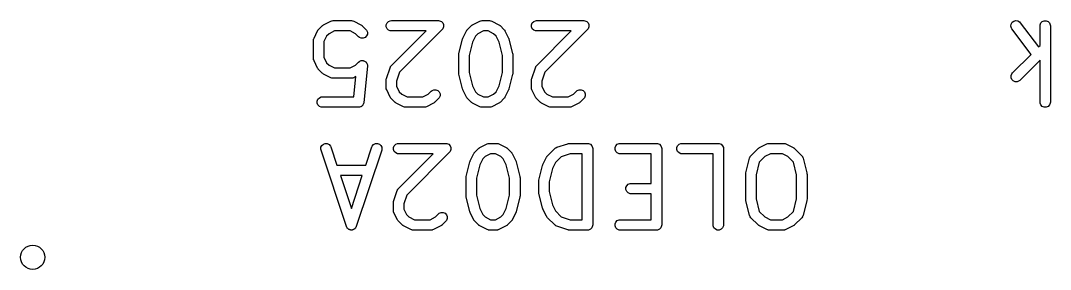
# Model space of a CAD drawing. Extents: x -0.68 to 0.66, y -0.56 to 0.94.
# Drawn here: x -0.609 to -0.024, y 0.795 to 0.936 of the extents above; entities that cross this region are included whole.
import ezdxf

# ---------------------------------------------------------------- set-up
doc = ezdxf.new("R2010")
doc.units = 0
doc.header["$MEASUREMENT"] = 0
doc.layers.add('BLACK', color=7, linetype='CONTINUOUS')

msp = doc.modelspace()

# ---------------------------------------------------------------- linework, layer by layer
at = {"layer": 'BLACK', "linetype": 'CONTINUOUS'}
for p, q in [((-0.43683, 0.93395), (-0.43271, 0.93601)), ((-0.43271, 0.93601), (-0.43217, 0.93622)), ((-0.43217, 0.93622), (-0.43206, 0.93622)), ((-0.43206, 0.93622), (-0.43196, 0.93627)), ((-0.43196, 0.93627), (-0.43139, 0.93632)), ((-0.43139, 0.93632), (-0.42108, 0.93632)), ((-0.42108, 0.93632), (-0.4205, 0.93627)), ((-0.4205, 0.93627), (-0.4204, 0.93622)), ((-0.4204, 0.93622), (-0.4203, 0.93622)), ((-0.4203, 0.93622), (-0.41976, 0.93601)), ((-0.41976, 0.93601), (-0.41563, 0.93395)), ((-0.40085, 0.93501), (-0.40003, 0.93582)), ((-0.40003, 0.93582), (-0.39897, 0.93627)), ((-0.39897, 0.93627), (-0.39839, 0.93632)), ((-0.39839, 0.93632), (-0.37158, 0.93632)), ((-0.37158, 0.93632), (-0.37101, 0.93627)), ((-0.37101, 0.93627), (-0.36994, 0.93582)), ((-0.36994, 0.93582), (-0.36913, 0.93501)), ((-0.35228, 0.93395), (-0.34816, 0.93601)), ((-0.34816, 0.93601), (-0.34762, 0.93622)), ((-0.34762, 0.93622), (-0.34751, 0.93622)), ((-0.34751, 0.93622), (-0.34741, 0.93627)), ((-0.34741, 0.93627), (-0.34684, 0.93632)), ((-0.34684, 0.93632), (-0.34271, 0.93632)), ((-0.34271, 0.93632), (-0.34214, 0.93627)), ((-0.34214, 0.93627), (-0.34204, 0.93622)), ((-0.34204, 0.93622), (-0.34193, 0.93622)), ((-0.34193, 0.93622), (-0.34139, 0.93601)), ((-0.34139, 0.93601), (-0.33727, 0.93395)), ((-0.31836, 0.93501), (-0.31754, 0.93582)), ((-0.31754, 0.93582), (-0.31648, 0.93627)), ((-0.31648, 0.93627), (-0.3159, 0.93632)), ((-0.3159, 0.93632), (-0.28909, 0.93632)), ((-0.28909, 0.93632), (-0.28852, 0.93627)), ((-0.28852, 0.93627), (-0.28745, 0.93582)), ((-0.28745, 0.93582), (-0.28664, 0.93501)), ((-0.04588, 0.93534), (-0.04496, 0.93603)), ((-0.04496, 0.93603), (-0.04385, 0.93632)), ((-0.04385, 0.93632), (-0.04271, 0.93615)), ((-0.04271, 0.93615), (-0.04172, 0.93557)), ((-0.04172, 0.93557), (-0.04132, 0.93514)), ((-0.02964, 0.93501), (-0.02883, 0.93582)), ((-0.02883, 0.93582), (-0.02776, 0.93627)), ((-0.02776, 0.93627), (-0.02661, 0.93627)), ((-0.02661, 0.93627), (-0.02555, 0.93582)), ((-0.02555, 0.93582), (-0.02473, 0.93501)), ((-0.44228, 0.92644), (-0.44022, 0.93057)), ((-0.44022, 0.93057), (-0.44006, 0.93081)), ((-0.44006, 0.93081), (-0.44003, 0.93089)), ((-0.44003, 0.93089), (-0.43996, 0.93097)), ((-0.43996, 0.93097), (-0.43991, 0.93106)), ((-0.43991, 0.93106), (-0.43985, 0.93111)), ((-0.43985, 0.93111), (-0.43966, 0.93133)), ((-0.43966, 0.93133), (-0.4376, 0.93339)), ((-0.4376, 0.93339), (-0.43737, 0.93358)), ((-0.43737, 0.93358), (-0.43732, 0.93364)), ((-0.43732, 0.93364), (-0.43723, 0.9337)), ((-0.43723, 0.9337), (-0.43715, 0.93376)), ((-0.43715, 0.93376), (-0.43708, 0.93379)), ((-0.43708, 0.93379), (-0.43683, 0.93395)), ((-0.43069, 0.93042), (-0.43376, 0.92888)), ((-0.42177, 0.93042), (-0.43069, 0.93042)), ((-0.4187, 0.92888), (-0.42177, 0.93042)), ((-0.41563, 0.93395), (-0.41538, 0.93379)), ((-0.41538, 0.93379), (-0.41531, 0.93376)), ((-0.41531, 0.93376), (-0.41523, 0.9337)), ((-0.41523, 0.9337), (-0.41514, 0.93364)), ((-0.41514, 0.93364), (-0.41509, 0.93358)), ((-0.41509, 0.93358), (-0.41486, 0.93339)), ((-0.41486, 0.93339), (-0.4128, 0.93133)), ((-0.4128, 0.93133), (-0.41243, 0.93089)), ((-0.41243, 0.93089), (-0.41199, 0.92982)), ((-0.41199, 0.92982), (-0.41199, 0.92867)), ((-0.40129, 0.93395), (-0.40085, 0.93501)), ((-0.40129, 0.93279), (-0.40129, 0.93395)), ((-0.40085, 0.93173), (-0.40129, 0.93279)), ((-0.40003, 0.93091), (-0.40085, 0.93173)), ((-0.39897, 0.93047), (-0.40003, 0.93091)), ((-0.39839, 0.93042), (-0.39897, 0.93047)), ((-0.39842, 0.91071), (-0.37871, 0.93042)), ((-0.37871, 0.93042), (-0.39839, 0.93042)), ((-0.3695, 0.93128), (-0.39375, 0.90703)), ((-0.36913, 0.93173), (-0.3695, 0.93128)), ((-0.36913, 0.93501), (-0.36877, 0.93415)), ((-0.36869, 0.93279), (-0.36913, 0.93173)), ((-0.36877, 0.93415), (-0.36869, 0.93395)), ((-0.36869, 0.93395), (-0.36869, 0.93279)), ((-0.35773, 0.92644), (-0.35566, 0.93057)), ((-0.35566, 0.93057), (-0.35551, 0.93081)), ((-0.35551, 0.93081), (-0.35548, 0.93089)), ((-0.35548, 0.93089), (-0.35541, 0.93097)), ((-0.35541, 0.93097), (-0.35536, 0.93106)), ((-0.35536, 0.93106), (-0.3553, 0.93111)), ((-0.3553, 0.93111), (-0.35511, 0.93133)), ((-0.35511, 0.93133), (-0.35305, 0.93339)), ((-0.35305, 0.93339), (-0.35282, 0.93358)), ((-0.35282, 0.93358), (-0.35277, 0.93364)), ((-0.35277, 0.93364), (-0.35268, 0.9337)), ((-0.35268, 0.9337), (-0.3526, 0.93376)), ((-0.3526, 0.93376), (-0.35253, 0.93379)), ((-0.35253, 0.93379), (-0.35228, 0.93395)), ((-0.34614, 0.93042), (-0.34921, 0.92888)), ((-0.34341, 0.93042), (-0.34614, 0.93042)), ((-0.34034, 0.92888), (-0.34341, 0.93042)), ((-0.33727, 0.93395), (-0.33702, 0.93379)), ((-0.33702, 0.93379), (-0.33695, 0.93376)), ((-0.33695, 0.93376), (-0.33687, 0.9337)), ((-0.33687, 0.9337), (-0.33678, 0.93364)), ((-0.33678, 0.93364), (-0.33673, 0.93358)), ((-0.33673, 0.93358), (-0.3365, 0.93339)), ((-0.3365, 0.93339), (-0.33444, 0.93133)), ((-0.33444, 0.93133), (-0.33425, 0.93111)), ((-0.33425, 0.93111), (-0.33419, 0.93106)), ((-0.33419, 0.93106), (-0.33414, 0.93097)), ((-0.33414, 0.93097), (-0.33407, 0.93089)), ((-0.33407, 0.93089), (-0.33404, 0.93081)), ((-0.33404, 0.93081), (-0.33388, 0.93057)), ((-0.33388, 0.93057), (-0.33182, 0.92644)), ((-0.3188, 0.93395), (-0.31836, 0.93501)), ((-0.3188, 0.93279), (-0.3188, 0.93395)), ((-0.31836, 0.93173), (-0.3188, 0.93279)), ((-0.31754, 0.93091), (-0.31836, 0.93173)), ((-0.31648, 0.93047), (-0.31754, 0.93091)), ((-0.3159, 0.93042), (-0.31648, 0.93047)), ((-0.31593, 0.91071), (-0.29622, 0.93042)), ((-0.29622, 0.93042), (-0.3159, 0.93042)), ((-0.28701, 0.93128), (-0.31126, 0.90703)), ((-0.28664, 0.93173), (-0.28701, 0.93128)), ((-0.28664, 0.93501), (-0.28628, 0.93415)), ((-0.2862, 0.93279), (-0.28664, 0.93173)), ((-0.28628, 0.93415), (-0.2862, 0.93395)), ((-0.2862, 0.93395), (-0.2862, 0.93279)), ((-0.04663, 0.93321), (-0.04647, 0.93435)), ((-0.04635, 0.93209), (-0.04663, 0.93321)), ((-0.04647, 0.93435), (-0.04588, 0.93534)), ((-0.04605, 0.9316), (-0.04635, 0.93209)), ((-0.03521, 0.91715), (-0.04605, 0.9316)), ((-0.04132, 0.93514), (-0.03099, 0.92137)), ((-0.03014, 0.93337), (-0.03008, 0.93395)), ((-0.03014, 0.92222), (-0.03014, 0.93337)), ((-0.03008, 0.93395), (-0.02964, 0.93501)), ((-0.02473, 0.93501), (-0.02429, 0.93395)), ((-0.02429, 0.93395), (-0.02424, 0.93337)), ((-0.02424, 0.93337), (-0.02424, 0.89006)), ((-0.44259, 0.92512), (-0.44253, 0.9257)), ((-0.44259, 0.91481), (-0.44259, 0.92512)), ((-0.44253, 0.9257), (-0.44249, 0.92579)), ((-0.44249, 0.92579), (-0.44248, 0.9259)), ((-0.44248, 0.9259), (-0.44228, 0.92644)), ((-0.43515, 0.9275), (-0.43668, 0.92442)), ((-0.43668, 0.92442), (-0.43668, 0.91551)), ((-0.43376, 0.92888), (-0.43515, 0.9275)), ((-0.41698, 0.92716), (-0.4187, 0.92888)), ((-0.41653, 0.92679), (-0.41698, 0.92716)), ((-0.41547, 0.92635), (-0.41653, 0.92679)), ((-0.41431, 0.92635), (-0.41547, 0.92635)), ((-0.41325, 0.92679), (-0.41431, 0.92635)), ((-0.41243, 0.9276), (-0.41325, 0.92679)), ((-0.41199, 0.92867), (-0.41243, 0.9276)), ((-0.36001, 0.91759), (-0.35795, 0.92584)), ((-0.35795, 0.92584), (-0.35793, 0.92588)), ((-0.35793, 0.9259), (-0.35784, 0.92614)), ((-0.35793, 0.92588), (-0.35793, 0.9259)), ((-0.35784, 0.92614), (-0.35775, 0.92638)), ((-0.35775, 0.92638), (-0.35774, 0.9264)), ((-0.35774, 0.9264), (-0.35773, 0.92644)), ((-0.3523, 0.92409), (-0.35419, 0.91651)), ((-0.3506, 0.9275), (-0.3523, 0.92409)), ((-0.34921, 0.92888), (-0.3506, 0.9275)), ((-0.33895, 0.9275), (-0.34034, 0.92888)), ((-0.33725, 0.92409), (-0.33895, 0.9275)), ((-0.33535, 0.91651), (-0.33725, 0.92409)), ((-0.33182, 0.92644), (-0.33181, 0.9264)), ((-0.33181, 0.9264), (-0.33179, 0.92638)), ((-0.33179, 0.92638), (-0.33171, 0.92614)), ((-0.33171, 0.92614), (-0.33161, 0.9259)), ((-0.33161, 0.9259), (-0.33161, 0.92588)), ((-0.33161, 0.92588), (-0.3316, 0.92584)), ((-0.3316, 0.92584), (-0.32954, 0.91759)), ((-0.03099, 0.92137), (-0.03014, 0.92222)), ((-0.44253, 0.91423), (-0.44259, 0.91481)), ((-0.44249, 0.91414), (-0.44253, 0.91423)), ((-0.44248, 0.91403), (-0.44249, 0.91414)), ((-0.44228, 0.91349), (-0.44248, 0.91403)), ((-0.44022, 0.90936), (-0.44228, 0.91349)), ((-0.43668, 0.91551), (-0.43515, 0.91243)), ((-0.43515, 0.91243), (-0.43376, 0.91105)), ((-0.4187, 0.91105), (-0.41698, 0.91277)), ((-0.41698, 0.91277), (-0.41653, 0.91314)), ((-0.41653, 0.91314), (-0.41639, 0.9132)), ((-0.41639, 0.9132), (-0.41628, 0.91329)), ((-0.41628, 0.91329), (-0.41586, 0.91342)), ((-0.41586, 0.91342), (-0.41547, 0.91358)), ((-0.41547, 0.91358), (-0.41532, 0.91358)), ((-0.41532, 0.91358), (-0.41518, 0.91362)), ((-0.41518, 0.91362), (-0.41475, 0.91358)), ((-0.41475, 0.91358), (-0.41431, 0.91358)), ((-0.41431, 0.91358), (-0.41418, 0.91352)), ((-0.41418, 0.91352), (-0.41403, 0.91351)), ((-0.41403, 0.91351), (-0.41365, 0.91331)), ((-0.41365, 0.91331), (-0.41325, 0.91314)), ((-0.41325, 0.91314), (-0.41314, 0.91303)), ((-0.41314, 0.91303), (-0.41301, 0.91296)), ((-0.41301, 0.91296), (-0.41274, 0.91263)), ((-0.41274, 0.91263), (-0.41243, 0.91233)), ((-0.41243, 0.91233), (-0.41238, 0.91219)), ((-0.41238, 0.91219), (-0.41228, 0.91207)), ((-0.41228, 0.91207), (-0.41216, 0.91166)), ((-0.3601, 0.91701), (-0.36006, 0.91723)), ((-0.36009, 0.91697), (-0.3601, 0.91701)), ((-0.3601, 0.91687), (-0.36009, 0.91697)), ((-0.3601, 0.90656), (-0.3601, 0.91687)), ((-0.36006, 0.91723), (-0.36004, 0.91745)), ((-0.36004, 0.91745), (-0.36003, 0.91749)), ((-0.36003, 0.91749), (-0.36001, 0.91759)), ((-0.35419, 0.91651), (-0.35419, 0.90692)), ((-0.33535, 0.90692), (-0.33535, 0.91651)), ((-0.32954, 0.91759), (-0.32952, 0.91749)), ((-0.32952, 0.91749), (-0.3295, 0.91745)), ((-0.3295, 0.91745), (-0.32948, 0.91723)), ((-0.32948, 0.91723), (-0.32945, 0.91701)), ((-0.32945, 0.91701), (-0.32946, 0.91697)), ((-0.32946, 0.91697), (-0.32945, 0.91687)), ((-0.32945, 0.91687), (-0.32945, 0.90656)), ((-0.04577, 0.90659), (-0.03521, 0.91715)), ((-0.03014, 0.91387), (-0.0416, 0.90241)), ((-0.03014, 0.89006), (-0.03014, 0.91387)), ((-0.44006, 0.90912), (-0.44022, 0.90936)), ((-0.44003, 0.90904), (-0.44006, 0.90912)), ((-0.43996, 0.90896), (-0.44003, 0.90904)), ((-0.43991, 0.90887), (-0.43996, 0.90896)), ((-0.43985, 0.90882), (-0.43991, 0.90887)), ((-0.43966, 0.9086), (-0.43985, 0.90882)), ((-0.4376, 0.90653), (-0.43966, 0.9086)), ((-0.43737, 0.90635), (-0.4376, 0.90653)), ((-0.43732, 0.90629), (-0.43737, 0.90635)), ((-0.43723, 0.90623), (-0.43732, 0.90629)), ((-0.43715, 0.90617), (-0.43723, 0.90623)), ((-0.43708, 0.90614), (-0.43715, 0.90617)), ((-0.43376, 0.91105), (-0.43069, 0.90951)), ((-0.43069, 0.90951), (-0.42177, 0.90951)), ((-0.42177, 0.90951), (-0.4187, 0.91105)), ((-0.41195, 0.91039), (-0.41401, 0.88977)), ((-0.41216, 0.91166), (-0.41199, 0.91126)), ((-0.41199, 0.91126), (-0.41199, 0.91111)), ((-0.41199, 0.91111), (-0.41195, 0.91097)), ((-0.41195, 0.91097), (-0.41195, 0.91039)), ((-0.40119, 0.90337), (-0.39913, 0.90956)), ((-0.39913, 0.90956), (-0.3989, 0.91008)), ((-0.3989, 0.91008), (-0.39883, 0.91016)), ((-0.39883, 0.91016), (-0.39878, 0.91026)), ((-0.39878, 0.91026), (-0.39842, 0.91071)), ((-0.39375, 0.90703), (-0.39544, 0.90196)), ((-0.36009, 0.90646), (-0.3601, 0.90656)), ((-0.3601, 0.90642), (-0.36009, 0.90646)), ((-0.36006, 0.9062), (-0.3601, 0.90642)), ((-0.36004, 0.90598), (-0.36006, 0.9062)), ((-0.35419, 0.90692), (-0.3523, 0.89934)), ((-0.33725, 0.89934), (-0.33535, 0.90692)), ((-0.32948, 0.9062), (-0.3295, 0.90598)), ((-0.32945, 0.90642), (-0.32948, 0.9062)), ((-0.32945, 0.90656), (-0.32946, 0.90646)), ((-0.32946, 0.90646), (-0.32945, 0.90642)), ((-0.3187, 0.90337), (-0.31664, 0.90956)), ((-0.31664, 0.90956), (-0.31641, 0.91008)), ((-0.31641, 0.91008), (-0.31634, 0.91016)), ((-0.31634, 0.91016), (-0.3163, 0.91026)), ((-0.3163, 0.91026), (-0.31593, 0.91071)), ((-0.31126, 0.90703), (-0.31295, 0.90196)), ((-0.04614, 0.90614), (-0.04577, 0.90659)), ((-0.43683, 0.90598), (-0.43708, 0.90614)), ((-0.43271, 0.90392), (-0.43683, 0.90598)), ((-0.43217, 0.90371), (-0.43271, 0.90392)), ((-0.43206, 0.9037), (-0.43217, 0.90371)), ((-0.43196, 0.90366), (-0.43206, 0.9037)), ((-0.43139, 0.90361), (-0.43196, 0.90366)), ((-0.42108, 0.90361), (-0.43139, 0.90361)), ((-0.4205, 0.90366), (-0.42108, 0.90361)), ((-0.4204, 0.9037), (-0.4205, 0.90366)), ((-0.4203, 0.90371), (-0.4204, 0.9037)), ((-0.41976, 0.90392), (-0.4203, 0.90371)), ((-0.41847, 0.90456), (-0.41976, 0.90392)), ((-0.41962, 0.89302), (-0.41847, 0.90456)), ((-0.40134, 0.90244), (-0.40132, 0.90273)), ((-0.40134, 0.89831), (-0.40134, 0.90244)), ((-0.40132, 0.9028), (-0.4013, 0.90291)), ((-0.40132, 0.90273), (-0.40132, 0.9028)), ((-0.4013, 0.90291), (-0.40129, 0.90301)), ((-0.40129, 0.90301), (-0.40126, 0.90308)), ((-0.40126, 0.90308), (-0.40119, 0.90337)), ((-0.39544, 0.90196), (-0.39544, 0.89901)), ((-0.36003, 0.90594), (-0.36004, 0.90598)), ((-0.36001, 0.90584), (-0.36003, 0.90594)), ((-0.35795, 0.8976), (-0.36001, 0.90584)), ((-0.32954, 0.90584), (-0.3316, 0.8976)), ((-0.32952, 0.90594), (-0.32954, 0.90584)), ((-0.3295, 0.90598), (-0.32952, 0.90594)), ((-0.31886, 0.90244), (-0.31883, 0.90273)), ((-0.31886, 0.89831), (-0.31886, 0.90244)), ((-0.31883, 0.9028), (-0.31881, 0.90291)), ((-0.31883, 0.90273), (-0.31883, 0.9028)), ((-0.31881, 0.90291), (-0.3188, 0.90301)), ((-0.3188, 0.90301), (-0.31877, 0.90308)), ((-0.31877, 0.90308), (-0.3187, 0.90337)), ((-0.31295, 0.90196), (-0.31295, 0.89901)), ((-0.04658, 0.90507), (-0.04614, 0.90614)), ((-0.04658, 0.90392), (-0.04658, 0.90507)), ((-0.04614, 0.90286), (-0.04658, 0.90392)), ((-0.04533, 0.90204), (-0.04614, 0.90286)), ((-0.04426, 0.9016), (-0.04533, 0.90204)), ((-0.04311, 0.9016), (-0.04426, 0.9016)), ((-0.04205, 0.90204), (-0.04311, 0.9016)), ((-0.0416, 0.90241), (-0.04205, 0.90204)), ((-0.40129, 0.89774), (-0.40134, 0.89831)), ((-0.40125, 0.89764), (-0.40129, 0.89774)), ((-0.40124, 0.89753), (-0.40125, 0.89764)), ((-0.40103, 0.89699), (-0.40124, 0.89753)), ((-0.39897, 0.89287), (-0.40103, 0.89699)), ((-0.39544, 0.89901), (-0.3939, 0.89594)), ((-0.3939, 0.89594), (-0.39252, 0.89455)), ((-0.39252, 0.89455), (-0.38945, 0.89302)), ((-0.38053, 0.89302), (-0.37746, 0.89455)), ((-0.37746, 0.89455), (-0.37573, 0.89627)), ((-0.37573, 0.89627), (-0.37529, 0.89664)), ((-0.37529, 0.89664), (-0.37422, 0.89708)), ((-0.37422, 0.89708), (-0.37307, 0.89708)), ((-0.37307, 0.89708), (-0.372, 0.89664)), ((-0.372, 0.89664), (-0.37119, 0.89583)), ((-0.37119, 0.89583), (-0.37075, 0.89476)), ((-0.37075, 0.89476), (-0.37075, 0.89361)), ((-0.35793, 0.89755), (-0.35795, 0.8976)), ((-0.35793, 0.89753), (-0.35793, 0.89755)), ((-0.35784, 0.89729), (-0.35793, 0.89753)), ((-0.35775, 0.89705), (-0.35784, 0.89729)), ((-0.35774, 0.89703), (-0.35775, 0.89705)), ((-0.35773, 0.89699), (-0.35774, 0.89703)), ((-0.35566, 0.89287), (-0.35773, 0.89699)), ((-0.3523, 0.89934), (-0.3506, 0.89594)), ((-0.3506, 0.89594), (-0.34921, 0.89455)), ((-0.34921, 0.89455), (-0.34614, 0.89302)), ((-0.34341, 0.89302), (-0.34034, 0.89455)), ((-0.34034, 0.89455), (-0.33895, 0.89594)), ((-0.33895, 0.89594), (-0.33725, 0.89934)), ((-0.33182, 0.89699), (-0.33388, 0.89287)), ((-0.33181, 0.89703), (-0.33182, 0.89699)), ((-0.33179, 0.89705), (-0.33181, 0.89703)), ((-0.33171, 0.89729), (-0.33179, 0.89705)), ((-0.33161, 0.89753), (-0.33171, 0.89729)), ((-0.3316, 0.8976), (-0.33161, 0.89755)), ((-0.33161, 0.89755), (-0.33161, 0.89753)), ((-0.3188, 0.89774), (-0.31886, 0.89831)), ((-0.31876, 0.89764), (-0.3188, 0.89774)), ((-0.31875, 0.89753), (-0.31876, 0.89764)), ((-0.31854, 0.89699), (-0.31875, 0.89753)), ((-0.31648, 0.89287), (-0.31854, 0.89699)), ((-0.31295, 0.89901), (-0.31141, 0.89594)), ((-0.31141, 0.89594), (-0.31003, 0.89455)), ((-0.31003, 0.89455), (-0.30696, 0.89302)), ((-0.29804, 0.89302), (-0.29497, 0.89455)), ((-0.29497, 0.89455), (-0.29324, 0.89627)), ((-0.29324, 0.89627), (-0.2928, 0.89664)), ((-0.2928, 0.89664), (-0.29173, 0.89708)), ((-0.29173, 0.89708), (-0.29058, 0.89708)), ((-0.29058, 0.89708), (-0.28951, 0.89664)), ((-0.28951, 0.89664), (-0.2887, 0.89583)), ((-0.2887, 0.89583), (-0.28826, 0.89476)), ((-0.28826, 0.89476), (-0.28826, 0.89361)), ((-0.44047, 0.89064), (-0.44003, 0.8917)), ((-0.44047, 0.88949), (-0.44047, 0.89064)), ((-0.44003, 0.88842), (-0.44047, 0.88949)), ((-0.44003, 0.8917), (-0.43922, 0.89252)), ((-0.43922, 0.89252), (-0.43815, 0.89296)), ((-0.43815, 0.89296), (-0.43757, 0.89302)), ((-0.43757, 0.89302), (-0.41962, 0.89302)), ((-0.41433, 0.88882), (-0.4145, 0.88842)), ((-0.41413, 0.8892), (-0.41433, 0.88882)), ((-0.41408, 0.88942), (-0.41413, 0.8892)), ((-0.41406, 0.88949), (-0.41408, 0.88942)), ((-0.41401, 0.88977), (-0.41406, 0.88956)), ((-0.41406, 0.88956), (-0.41406, 0.88949)), ((-0.39881, 0.89262), (-0.39897, 0.89287)), ((-0.39878, 0.89255), (-0.39881, 0.89262)), ((-0.39872, 0.89247), (-0.39878, 0.89255)), ((-0.39866, 0.89238), (-0.39872, 0.89247)), ((-0.3986, 0.89233), (-0.39866, 0.89238)), ((-0.39842, 0.8921), (-0.3986, 0.89233)), ((-0.39636, 0.89004), (-0.39842, 0.8921)), ((-0.39613, 0.88985), (-0.39636, 0.89004)), ((-0.39608, 0.88979), (-0.39613, 0.88985)), ((-0.39599, 0.88974), (-0.39608, 0.88979)), ((-0.39591, 0.88967), (-0.39599, 0.88974)), ((-0.39584, 0.88964), (-0.39591, 0.88967)), ((-0.39559, 0.88948), (-0.39584, 0.88964)), ((-0.39146, 0.88742), (-0.39559, 0.88948)), ((-0.38945, 0.89302), (-0.38053, 0.89302)), ((-0.37439, 0.88948), (-0.37851, 0.88742)), ((-0.37414, 0.88964), (-0.37439, 0.88948)), ((-0.37407, 0.88967), (-0.37414, 0.88964)), ((-0.37399, 0.88974), (-0.37407, 0.88967)), ((-0.3739, 0.88979), (-0.37399, 0.88974)), ((-0.37385, 0.88985), (-0.3739, 0.88979)), ((-0.37362, 0.89004), (-0.37385, 0.88985)), ((-0.37156, 0.8921), (-0.37362, 0.89004)), ((-0.37119, 0.89255), (-0.37156, 0.8921)), ((-0.37075, 0.89361), (-0.37119, 0.89255)), ((-0.35551, 0.89262), (-0.35566, 0.89287)), ((-0.35548, 0.89255), (-0.35551, 0.89262)), ((-0.35541, 0.89247), (-0.35548, 0.89255)), ((-0.35536, 0.89238), (-0.35541, 0.89247)), ((-0.3553, 0.89233), (-0.35536, 0.89238)), ((-0.35511, 0.8921), (-0.3553, 0.89233)), ((-0.35305, 0.89004), (-0.35511, 0.8921)), ((-0.35282, 0.88985), (-0.35305, 0.89004)), ((-0.35277, 0.88979), (-0.35282, 0.88985)), ((-0.35268, 0.88974), (-0.35277, 0.88979)), ((-0.3526, 0.88967), (-0.35268, 0.88974)), ((-0.35253, 0.88964), (-0.3526, 0.88967)), ((-0.35228, 0.88948), (-0.35253, 0.88964)), ((-0.34816, 0.88742), (-0.35228, 0.88948)), ((-0.34614, 0.89302), (-0.34341, 0.89302)), ((-0.33727, 0.88948), (-0.34139, 0.88742)), ((-0.33702, 0.88964), (-0.33727, 0.88948)), ((-0.33695, 0.88967), (-0.33702, 0.88964)), ((-0.33687, 0.88974), (-0.33695, 0.88967)), ((-0.33678, 0.88979), (-0.33687, 0.88974)), ((-0.33673, 0.88985), (-0.33678, 0.88979)), ((-0.3365, 0.89004), (-0.33673, 0.88985)), ((-0.33444, 0.8921), (-0.3365, 0.89004)), ((-0.33425, 0.89233), (-0.33444, 0.8921)), ((-0.33419, 0.89238), (-0.33425, 0.89233)), ((-0.33414, 0.89247), (-0.33419, 0.89238)), ((-0.33407, 0.89255), (-0.33414, 0.89247)), ((-0.33404, 0.89262), (-0.33407, 0.89255)), ((-0.33388, 0.89287), (-0.33404, 0.89262)), ((-0.31633, 0.89262), (-0.31648, 0.89287)), ((-0.3163, 0.89255), (-0.31633, 0.89262)), ((-0.31623, 0.89247), (-0.3163, 0.89255)), ((-0.31617, 0.89238), (-0.31623, 0.89247)), ((-0.31611, 0.89233), (-0.31617, 0.89238)), ((-0.31593, 0.8921), (-0.31611, 0.89233)), ((-0.31387, 0.89004), (-0.31593, 0.8921)), ((-0.31364, 0.88985), (-0.31387, 0.89004)), ((-0.31359, 0.88979), (-0.31364, 0.88985)), ((-0.3135, 0.88974), (-0.31359, 0.88979)), ((-0.31342, 0.88967), (-0.3135, 0.88974)), ((-0.31335, 0.88964), (-0.31342, 0.88967)), ((-0.3131, 0.88948), (-0.31335, 0.88964)), ((-0.30897, 0.88742), (-0.3131, 0.88948)), ((-0.30696, 0.89302), (-0.29804, 0.89302)), ((-0.2919, 0.88948), (-0.29602, 0.88742)), ((-0.29165, 0.88964), (-0.2919, 0.88948)), ((-0.29158, 0.88967), (-0.29165, 0.88964)), ((-0.2915, 0.88974), (-0.29158, 0.88967)), ((-0.29141, 0.88979), (-0.2915, 0.88974)), ((-0.29136, 0.88985), (-0.29141, 0.88979)), ((-0.29113, 0.89004), (-0.29136, 0.88985)), ((-0.28907, 0.8921), (-0.29113, 0.89004)), ((-0.2887, 0.89255), (-0.28907, 0.8921)), ((-0.28826, 0.89361), (-0.2887, 0.89255)), ((-0.03008, 0.88949), (-0.03014, 0.89006)), ((-0.02964, 0.88842), (-0.03008, 0.88949)), ((-0.02429, 0.88949), (-0.02473, 0.88842)), ((-0.02424, 0.89006), (-0.02429, 0.88949)), ((-0.43922, 0.88761), (-0.44003, 0.88842)), ((-0.43815, 0.88717), (-0.43922, 0.88761)), ((-0.43757, 0.88711), (-0.43815, 0.88717)), ((-0.41695, 0.88711), (-0.43757, 0.88711)), ((-0.41674, 0.88713), (-0.41695, 0.88711)), ((-0.41667, 0.88712), (-0.41674, 0.88713)), ((-0.4166, 0.88714), (-0.41667, 0.88712)), ((-0.41638, 0.88717), (-0.4166, 0.88714)), ((-0.41598, 0.88733), (-0.41638, 0.88717)), ((-0.41556, 0.88746), (-0.41598, 0.88733)), ((-0.41545, 0.88755), (-0.41556, 0.88746)), ((-0.41531, 0.88761), (-0.41545, 0.88755)), ((-0.41501, 0.88791), (-0.41531, 0.88761)), ((-0.41467, 0.88819), (-0.41501, 0.88791)), ((-0.4146, 0.88832), (-0.41467, 0.88819)), ((-0.4145, 0.88842), (-0.4146, 0.88832)), ((-0.39092, 0.88721), (-0.39146, 0.88742)), ((-0.39082, 0.88721), (-0.39092, 0.88721)), ((-0.39072, 0.88717), (-0.39082, 0.88721)), ((-0.39014, 0.88711), (-0.39072, 0.88717)), ((-0.37983, 0.88711), (-0.39014, 0.88711)), ((-0.37926, 0.88717), (-0.37983, 0.88711)), ((-0.37916, 0.88721), (-0.37926, 0.88717)), ((-0.37905, 0.88721), (-0.37916, 0.88721)), ((-0.37851, 0.88742), (-0.37905, 0.88721)), ((-0.34762, 0.88721), (-0.34816, 0.88742)), ((-0.34751, 0.88721), (-0.34762, 0.88721)), ((-0.34741, 0.88717), (-0.34751, 0.88721)), ((-0.34684, 0.88711), (-0.34741, 0.88717)), ((-0.34271, 0.88711), (-0.34684, 0.88711)), ((-0.34214, 0.88717), (-0.34271, 0.88711)), ((-0.34204, 0.88721), (-0.34214, 0.88717)), ((-0.34193, 0.88721), (-0.34204, 0.88721)), ((-0.34139, 0.88742), (-0.34193, 0.88721)), ((-0.30843, 0.88721), (-0.30897, 0.88742)), ((-0.30833, 0.88721), (-0.30843, 0.88721)), ((-0.30823, 0.88717), (-0.30833, 0.88721)), ((-0.30765, 0.88711), (-0.30823, 0.88717)), ((-0.29734, 0.88711), (-0.30765, 0.88711)), ((-0.29677, 0.88717), (-0.29734, 0.88711)), ((-0.29667, 0.88721), (-0.29677, 0.88717)), ((-0.29656, 0.88721), (-0.29667, 0.88721)), ((-0.29602, 0.88742), (-0.29656, 0.88721)), ((-0.02883, 0.88761), (-0.02964, 0.88842)), ((-0.02776, 0.88717), (-0.02883, 0.88761)), ((-0.02661, 0.88717), (-0.02776, 0.88717)), ((-0.02555, 0.88761), (-0.02661, 0.88717)), ((-0.02473, 0.88842), (-0.02555, 0.88761)), ((-0.43836, 0.86443), (-0.43785, 0.86546)), ((-0.43785, 0.86546), (-0.43697, 0.86621)), ((-0.43697, 0.86621), (-0.43588, 0.86658)), ((-0.43588, 0.86658), (-0.43473, 0.8665)), ((-0.43473, 0.8665), (-0.4337, 0.86598)), ((-0.4337, 0.86598), (-0.43295, 0.86511)), ((-0.40921, 0.86511), (-0.40845, 0.86598)), ((-0.40845, 0.86598), (-0.40742, 0.8665)), ((-0.40742, 0.8665), (-0.40627, 0.86658)), ((-0.40627, 0.86658), (-0.40518, 0.86621)), ((-0.40518, 0.86621), (-0.40431, 0.86546)), ((-0.40431, 0.86546), (-0.40379, 0.86443)), ((-0.39716, 0.86422), (-0.39672, 0.86529)), ((-0.39672, 0.86529), (-0.39591, 0.8661)), ((-0.39591, 0.8661), (-0.39484, 0.86654)), ((-0.39484, 0.86654), (-0.39427, 0.8666)), ((-0.39427, 0.8666), (-0.36746, 0.8666)), ((-0.36746, 0.8666), (-0.36688, 0.86654)), ((-0.36688, 0.86654), (-0.36582, 0.8661)), ((-0.36582, 0.8661), (-0.365, 0.86529)), ((-0.365, 0.86529), (-0.36458, 0.86426)), ((-0.34816, 0.86423), (-0.34403, 0.86629)), ((-0.34403, 0.86629), (-0.34349, 0.8665)), ((-0.34349, 0.8665), (-0.34339, 0.8665)), ((-0.34339, 0.8665), (-0.34329, 0.86654)), ((-0.34329, 0.86654), (-0.34271, 0.8666)), ((-0.34271, 0.8666), (-0.33859, 0.8666)), ((-0.33859, 0.8666), (-0.33801, 0.86654)), ((-0.33801, 0.86654), (-0.33791, 0.8665)), ((-0.33791, 0.8665), (-0.33781, 0.8665)), ((-0.33781, 0.8665), (-0.33727, 0.86629)), ((-0.33727, 0.86629), (-0.33314, 0.86423)), ((-0.30446, 0.86439), (-0.29828, 0.86645)), ((-0.29828, 0.86645), (-0.29799, 0.86651)), ((-0.29799, 0.86651), (-0.29792, 0.86654)), ((-0.29792, 0.86654), (-0.29781, 0.86655)), ((-0.29781, 0.86655), (-0.29771, 0.86658)), ((-0.29771, 0.86658), (-0.29763, 0.86657)), ((-0.29763, 0.86657), (-0.29734, 0.8666)), ((-0.29734, 0.8666), (-0.28703, 0.8666)), ((-0.28703, 0.8666), (-0.28645, 0.86654)), ((-0.28645, 0.86654), (-0.28539, 0.8661)), ((-0.28539, 0.8661), (-0.28458, 0.86529)), ((-0.28458, 0.86529), (-0.28414, 0.86422)), ((-0.27137, 0.86422), (-0.27093, 0.86529)), ((-0.27093, 0.86529), (-0.27011, 0.8661)), ((-0.27011, 0.8661), (-0.26905, 0.86654)), ((-0.26905, 0.86654), (-0.26847, 0.8666)), ((-0.26847, 0.8666), (-0.24785, 0.8666)), ((-0.24785, 0.8666), (-0.24727, 0.86654)), ((-0.24727, 0.86654), (-0.24621, 0.8661)), ((-0.24621, 0.8661), (-0.24539, 0.86529)), ((-0.24539, 0.86529), (-0.24495, 0.86422)), ((-0.23631, 0.86422), (-0.23587, 0.86529)), ((-0.23587, 0.86529), (-0.23505, 0.8661)), ((-0.23505, 0.8661), (-0.23399, 0.86654)), ((-0.23399, 0.86654), (-0.23341, 0.8666)), ((-0.23341, 0.8666), (-0.21279, 0.8666)), ((-0.21279, 0.8666), (-0.21221, 0.86654)), ((-0.21221, 0.86654), (-0.21115, 0.8661)), ((-0.21115, 0.8661), (-0.21034, 0.86529)), ((-0.21034, 0.86529), (-0.20989, 0.86422)), ((-0.18936, 0.86423), (-0.18524, 0.86629)), ((-0.18524, 0.86629), (-0.1847, 0.8665)), ((-0.1847, 0.8665), (-0.18459, 0.8665)), ((-0.18459, 0.8665), (-0.18449, 0.86654)), ((-0.18449, 0.86654), (-0.18392, 0.8666)), ((-0.18392, 0.8666), (-0.17567, 0.8666)), ((-0.17567, 0.8666), (-0.17509, 0.86654)), ((-0.17509, 0.86654), (-0.175, 0.8665)), ((-0.175, 0.8665), (-0.17489, 0.8665)), ((-0.17489, 0.8665), (-0.17435, 0.86629)), ((-0.17435, 0.86629), (-0.17022, 0.86423)), ((-0.43844, 0.86328), (-0.43836, 0.86443)), ((-0.43831, 0.86271), (-0.43844, 0.86328)), ((-0.42388, 0.81941), (-0.43831, 0.86271)), ((-0.43295, 0.86511), (-0.43271, 0.86458)), ((-0.43271, 0.86458), (-0.42926, 0.85423)), ((-0.40384, 0.86271), (-0.41828, 0.81941)), ((-0.41289, 0.85423), (-0.40944, 0.86458)), ((-0.40944, 0.86458), (-0.40921, 0.86511)), ((-0.40371, 0.86328), (-0.40384, 0.86271)), ((-0.40379, 0.86443), (-0.40371, 0.86328)), ((-0.39716, 0.86307), (-0.39716, 0.86422)), ((-0.39672, 0.86201), (-0.39716, 0.86307)), ((-0.39591, 0.86119), (-0.39672, 0.86201)), ((-0.39484, 0.86075), (-0.39591, 0.86119)), ((-0.39427, 0.86069), (-0.39484, 0.86075)), ((-0.39429, 0.84099), (-0.37459, 0.86069)), ((-0.37459, 0.86069), (-0.39427, 0.86069)), ((-0.36537, 0.86156), (-0.38962, 0.83731)), ((-0.365, 0.86201), (-0.36537, 0.86156)), ((-0.36456, 0.86307), (-0.365, 0.86201)), ((-0.36458, 0.86426), (-0.36456, 0.86422)), ((-0.36456, 0.86422), (-0.36456, 0.86307)), ((-0.3536, 0.85672), (-0.35154, 0.86084)), ((-0.35154, 0.86084), (-0.35138, 0.86109)), ((-0.35138, 0.86109), (-0.35135, 0.86116)), ((-0.35135, 0.86116), (-0.35129, 0.86124)), ((-0.35129, 0.86124), (-0.35123, 0.86133)), ((-0.35123, 0.86133), (-0.35117, 0.86138)), ((-0.35117, 0.86138), (-0.35099, 0.86161)), ((-0.35099, 0.86161), (-0.34892, 0.86367)), ((-0.34892, 0.86367), (-0.3487, 0.86386)), ((-0.3487, 0.86386), (-0.34865, 0.86392)), ((-0.34865, 0.86392), (-0.34856, 0.86397)), ((-0.34856, 0.86397), (-0.34848, 0.86404)), ((-0.34848, 0.86404), (-0.3484, 0.86407)), ((-0.3484, 0.86407), (-0.34816, 0.86423)), ((-0.34201, 0.86069), (-0.34509, 0.85916)), ((-0.33928, 0.86069), (-0.34201, 0.86069)), ((-0.33621, 0.85916), (-0.33928, 0.86069)), ((-0.33314, 0.86423), (-0.33289, 0.86407)), ((-0.33289, 0.86407), (-0.33282, 0.86404)), ((-0.33282, 0.86404), (-0.33274, 0.86397)), ((-0.33274, 0.86397), (-0.33265, 0.86392)), ((-0.33265, 0.86392), (-0.3326, 0.86386)), ((-0.3326, 0.86386), (-0.33237, 0.86367)), ((-0.33237, 0.86367), (-0.33031, 0.86161)), ((-0.33031, 0.86161), (-0.33013, 0.86138)), ((-0.33013, 0.86138), (-0.33007, 0.86133)), ((-0.33007, 0.86133), (-0.33001, 0.86124)), ((-0.33001, 0.86124), (-0.32995, 0.86116)), ((-0.32995, 0.86116), (-0.32992, 0.86109)), ((-0.32992, 0.86109), (-0.32976, 0.86084)), ((-0.32976, 0.86084), (-0.3277, 0.85672)), ((-0.30993, 0.85932), (-0.30974, 0.85955)), ((-0.30974, 0.85955), (-0.30562, 0.86367)), ((-0.30562, 0.86367), (-0.30517, 0.86404)), ((-0.30517, 0.86404), (-0.30507, 0.86408)), ((-0.30507, 0.86408), (-0.30499, 0.86415)), ((-0.30499, 0.86415), (-0.30446, 0.86439)), ((-0.29686, 0.86069), (-0.30193, 0.859)), ((-0.28998, 0.86069), (-0.29686, 0.86069)), ((-0.28998, 0.82329), (-0.28998, 0.86069)), ((-0.28414, 0.86422), (-0.28408, 0.86365)), ((-0.28408, 0.86365), (-0.28408, 0.82034)), ((-0.27137, 0.86307), (-0.27137, 0.86422)), ((-0.27093, 0.86201), (-0.27137, 0.86307)), ((-0.27011, 0.86119), (-0.27093, 0.86201)), ((-0.26905, 0.86075), (-0.27011, 0.86119)), ((-0.26847, 0.86069), (-0.26905, 0.86075)), ((-0.2508, 0.86069), (-0.26847, 0.86069)), ((-0.2508, 0.84392), (-0.2508, 0.86069)), ((-0.24495, 0.86422), (-0.2449, 0.86365)), ((-0.2449, 0.86365), (-0.2449, 0.82034)), ((-0.23631, 0.86307), (-0.23631, 0.86422)), ((-0.23587, 0.86201), (-0.23631, 0.86307)), ((-0.23505, 0.86119), (-0.23587, 0.86201)), ((-0.23399, 0.86075), (-0.23505, 0.86119)), ((-0.23341, 0.86069), (-0.23399, 0.86075)), ((-0.21574, 0.86069), (-0.23341, 0.86069)), ((-0.21574, 0.82034), (-0.21574, 0.86069)), ((-0.20989, 0.86422), (-0.20984, 0.86365)), ((-0.20984, 0.86365), (-0.20984, 0.82034)), ((-0.19462, 0.8591), (-0.19426, 0.85955)), ((-0.19426, 0.85955), (-0.19013, 0.86367)), ((-0.19013, 0.86367), (-0.1899, 0.86386)), ((-0.1899, 0.86386), (-0.18985, 0.86392)), ((-0.18985, 0.86392), (-0.18976, 0.86397)), ((-0.18976, 0.86397), (-0.18968, 0.86404)), ((-0.18968, 0.86404), (-0.18961, 0.86407)), ((-0.18961, 0.86407), (-0.18936, 0.86423)), ((-0.18322, 0.86069), (-0.18629, 0.85916)), ((-0.17637, 0.86069), (-0.18322, 0.86069)), ((-0.17329, 0.85916), (-0.17637, 0.86069)), ((-0.17022, 0.86423), (-0.16998, 0.86407)), ((-0.16998, 0.86407), (-0.16991, 0.86404)), ((-0.16991, 0.86404), (-0.16982, 0.86397)), ((-0.16982, 0.86397), (-0.16974, 0.86392)), ((-0.16974, 0.86392), (-0.16968, 0.86386)), ((-0.16968, 0.86386), (-0.16946, 0.86367)), ((-0.16946, 0.86367), (-0.16533, 0.85955)), ((-0.16533, 0.85955), (-0.16497, 0.8591)), ((-0.42926, 0.85423), (-0.41289, 0.85423)), ((-0.35589, 0.84787), (-0.35383, 0.85611)), ((-0.35383, 0.85611), (-0.35381, 0.85616)), ((-0.35381, 0.85618), (-0.35372, 0.85642)), ((-0.35381, 0.85616), (-0.35381, 0.85618)), ((-0.35372, 0.85642), (-0.35363, 0.85666)), ((-0.35363, 0.85666), (-0.35362, 0.85668)), ((-0.35362, 0.85668), (-0.3536, 0.85672)), ((-0.34817, 0.85437), (-0.35007, 0.84679)), ((-0.34647, 0.85777), (-0.34817, 0.85437)), ((-0.34509, 0.85916), (-0.34647, 0.85777)), ((-0.33483, 0.85777), (-0.33621, 0.85916)), ((-0.33312, 0.85437), (-0.33483, 0.85777)), ((-0.33123, 0.84679), (-0.33312, 0.85437)), ((-0.3277, 0.85672), (-0.32768, 0.85668)), ((-0.32768, 0.85668), (-0.32767, 0.85666)), ((-0.32767, 0.85666), (-0.32758, 0.85642)), ((-0.32758, 0.85642), (-0.32749, 0.85618)), ((-0.32749, 0.85618), (-0.32749, 0.85616)), ((-0.32749, 0.85616), (-0.32747, 0.85611)), ((-0.32747, 0.85611), (-0.32541, 0.84787)), ((-0.31464, 0.8458), (-0.31258, 0.85405)), ((-0.31258, 0.85405), (-0.31257, 0.85409)), ((-0.31257, 0.85409), (-0.31256, 0.85412)), ((-0.31256, 0.85412), (-0.31247, 0.85436)), ((-0.31247, 0.85436), (-0.31239, 0.8546)), ((-0.31239, 0.8546), (-0.31237, 0.85461)), ((-0.31237, 0.85461), (-0.31236, 0.85466)), ((-0.31236, 0.85466), (-0.31029, 0.85878)), ((-0.31029, 0.85878), (-0.31014, 0.85903)), ((-0.31014, 0.85903), (-0.31011, 0.8591)), ((-0.31011, 0.8591), (-0.31004, 0.85918)), ((-0.31004, 0.85918), (-0.30999, 0.85927)), ((-0.30999, 0.85927), (-0.30993, 0.85932)), ((-0.30523, 0.85571), (-0.30693, 0.85231)), ((-0.30193, 0.859), (-0.30523, 0.85571)), ((-0.19709, 0.84993), (-0.19503, 0.85818)), ((-0.19503, 0.85818), (-0.19484, 0.85872)), ((-0.19484, 0.85872), (-0.19471, 0.8589)), ((-0.19471, 0.8589), (-0.19462, 0.8591)), ((-0.1895, 0.85595), (-0.19128, 0.84885)), ((-0.18629, 0.85916), (-0.1895, 0.85595)), ((-0.17009, 0.85595), (-0.17329, 0.85916)), ((-0.16831, 0.84885), (-0.17009, 0.85595)), ((-0.16497, 0.8591), (-0.16488, 0.8589)), ((-0.16488, 0.8589), (-0.16475, 0.85872)), ((-0.16475, 0.85872), (-0.16456, 0.85818)), ((-0.16456, 0.85818), (-0.16249, 0.84993)), ((-0.41486, 0.84832), (-0.42729, 0.84832)), ((-0.42729, 0.84832), (-0.42108, 0.82968)), ((-0.42108, 0.82968), (-0.41486, 0.84832)), ((-0.35594, 0.84751), (-0.35592, 0.84773)), ((-0.35592, 0.84773), (-0.3559, 0.84777)), ((-0.3559, 0.84777), (-0.35589, 0.84787)), ((-0.32541, 0.84787), (-0.3254, 0.84777)), ((-0.3254, 0.84777), (-0.32538, 0.84773)), ((-0.32538, 0.84773), (-0.32536, 0.84751)), ((-0.30693, 0.85231), (-0.30883, 0.84472)), ((-0.19718, 0.84936), (-0.19715, 0.84957)), ((-0.19717, 0.84931), (-0.19718, 0.84936)), ((-0.19718, 0.84921), (-0.19717, 0.84931)), ((-0.19718, 0.83478), (-0.19718, 0.84921)), ((-0.19715, 0.84957), (-0.19713, 0.84979)), ((-0.19713, 0.84979), (-0.19711, 0.84983)), ((-0.19711, 0.84983), (-0.19709, 0.84993)), ((-0.19128, 0.84885), (-0.19128, 0.83514)), ((-0.16831, 0.83514), (-0.16831, 0.84885)), ((-0.16249, 0.84993), (-0.16248, 0.84983)), ((-0.16248, 0.84983), (-0.16246, 0.84979)), ((-0.16246, 0.84979), (-0.16244, 0.84957)), ((-0.16244, 0.84957), (-0.16241, 0.84936)), ((-0.16241, 0.84936), (-0.16242, 0.84931)), ((-0.16242, 0.84931), (-0.16241, 0.84921)), ((-0.16241, 0.84921), (-0.16241, 0.83478)), ((-0.35598, 0.84715), (-0.35597, 0.84725)), ((-0.35598, 0.83684), (-0.35598, 0.84715)), ((-0.35597, 0.84729), (-0.35594, 0.84751)), ((-0.35597, 0.84725), (-0.35597, 0.84729)), ((-0.35007, 0.84679), (-0.35007, 0.8372)), ((-0.33123, 0.8372), (-0.33123, 0.84679)), ((-0.32536, 0.84751), (-0.32533, 0.84729)), ((-0.32533, 0.84729), (-0.32533, 0.84725)), ((-0.32533, 0.84725), (-0.32532, 0.84715)), ((-0.32532, 0.84715), (-0.32532, 0.83684)), ((-0.31473, 0.84523), (-0.3147, 0.84545)), ((-0.31472, 0.84519), (-0.31473, 0.84523)), ((-0.31473, 0.84509), (-0.31472, 0.84519)), ((-0.31473, 0.8389), (-0.31473, 0.84509)), ((-0.3147, 0.84545), (-0.31467, 0.84566)), ((-0.31467, 0.84566), (-0.31466, 0.8457)), ((-0.31466, 0.8457), (-0.31464, 0.8458)), ((-0.30883, 0.84472), (-0.30883, 0.83926)), ((-0.26518, 0.84154), (-0.26474, 0.8426)), ((-0.26474, 0.8426), (-0.26392, 0.84342)), ((-0.26392, 0.84342), (-0.26286, 0.84386)), ((-0.26286, 0.84386), (-0.26228, 0.84392)), ((-0.26228, 0.84392), (-0.2508, 0.84392)), ((-0.39707, 0.83365), (-0.39501, 0.83983)), ((-0.39501, 0.83983), (-0.39477, 0.84036)), ((-0.39477, 0.84036), (-0.3947, 0.84044)), ((-0.3947, 0.84044), (-0.39466, 0.84054)), ((-0.39466, 0.84054), (-0.39429, 0.84099)), ((-0.38962, 0.83731), (-0.39131, 0.83223)), ((-0.35597, 0.83674), (-0.35598, 0.83684)), ((-0.35597, 0.83669), (-0.35597, 0.83674)), ((-0.35594, 0.83648), (-0.35597, 0.83669)), ((-0.35592, 0.83626), (-0.35594, 0.83648)), ((-0.3559, 0.83622), (-0.35592, 0.83626)), ((-0.35589, 0.83612), (-0.3559, 0.83622)), ((-0.35383, 0.82787), (-0.35589, 0.83612)), ((-0.35007, 0.8372), (-0.34817, 0.82962)), ((-0.33312, 0.82962), (-0.33123, 0.8372)), ((-0.32541, 0.83612), (-0.32747, 0.82787)), ((-0.3254, 0.83622), (-0.32541, 0.83612)), ((-0.32538, 0.83626), (-0.3254, 0.83622)), ((-0.32536, 0.83648), (-0.32538, 0.83626)), ((-0.32533, 0.83669), (-0.32536, 0.83648)), ((-0.32532, 0.83684), (-0.32533, 0.83674)), ((-0.32533, 0.83674), (-0.32533, 0.83669)), ((-0.31472, 0.8388), (-0.31473, 0.8389)), ((-0.31473, 0.83876), (-0.31472, 0.8388)), ((-0.3147, 0.83854), (-0.31473, 0.83876)), ((-0.31467, 0.83832), (-0.3147, 0.83854)), ((-0.31466, 0.83828), (-0.31467, 0.83832)), ((-0.31464, 0.83818), (-0.31466, 0.83828)), ((-0.31258, 0.82994), (-0.31464, 0.83818)), ((-0.30883, 0.83926), (-0.30693, 0.83168)), ((-0.26518, 0.84039), (-0.26518, 0.84154)), ((-0.26474, 0.83932), (-0.26518, 0.84039)), ((-0.26392, 0.83851), (-0.26474, 0.83932)), ((-0.26286, 0.83807), (-0.26392, 0.83851)), ((-0.26228, 0.83801), (-0.26286, 0.83807)), ((-0.2508, 0.83801), (-0.26228, 0.83801)), ((-0.2508, 0.82329), (-0.2508, 0.83801)), ((-0.39722, 0.83271), (-0.39719, 0.83301)), ((-0.39722, 0.82859), (-0.39722, 0.83271)), ((-0.3972, 0.83308), (-0.39717, 0.83319)), ((-0.39719, 0.83301), (-0.3972, 0.83308)), ((-0.39717, 0.83319), (-0.39716, 0.83329)), ((-0.39716, 0.83329), (-0.39713, 0.83336)), ((-0.39713, 0.83336), (-0.39707, 0.83365)), ((-0.39131, 0.83223), (-0.39131, 0.82929)), ((-0.30693, 0.83168), (-0.30523, 0.82828)), ((-0.19717, 0.83468), (-0.19718, 0.83478)), ((-0.19718, 0.83463), (-0.19717, 0.83468)), ((-0.19715, 0.83442), (-0.19718, 0.83463)), ((-0.19713, 0.8342), (-0.19715, 0.83442)), ((-0.19711, 0.83416), (-0.19713, 0.8342)), ((-0.19709, 0.83406), (-0.19711, 0.83416)), ((-0.19503, 0.82581), (-0.19709, 0.83406)), ((-0.19128, 0.83514), (-0.1895, 0.82804)), ((-0.17009, 0.82804), (-0.16831, 0.83514)), ((-0.16249, 0.83406), (-0.16456, 0.82581)), ((-0.16248, 0.83416), (-0.16249, 0.83406)), ((-0.16246, 0.8342), (-0.16248, 0.83416)), ((-0.16244, 0.83442), (-0.16246, 0.8342)), ((-0.16241, 0.83463), (-0.16244, 0.83442)), ((-0.16241, 0.83478), (-0.16242, 0.83468)), ((-0.16242, 0.83468), (-0.16241, 0.83463)), ((-0.39716, 0.82801), (-0.39722, 0.82859)), ((-0.39712, 0.82792), (-0.39716, 0.82801)), ((-0.39712, 0.82781), (-0.39712, 0.82792)), ((-0.39691, 0.82727), (-0.39712, 0.82781)), ((-0.39485, 0.82314), (-0.39691, 0.82727)), ((-0.39131, 0.82929), (-0.38978, 0.82621)), ((-0.38978, 0.82621), (-0.38839, 0.82483)), ((-0.38839, 0.82483), (-0.38532, 0.82329)), ((-0.3764, 0.82329), (-0.37333, 0.82483)), ((-0.37333, 0.82483), (-0.37161, 0.82655)), ((-0.37161, 0.82655), (-0.37116, 0.82692)), ((-0.37116, 0.82692), (-0.3701, 0.82736)), ((-0.3701, 0.82736), (-0.36894, 0.82736)), ((-0.36894, 0.82736), (-0.36788, 0.82692)), ((-0.36788, 0.82692), (-0.36707, 0.82611)), ((-0.36707, 0.82611), (-0.36662, 0.82504)), ((-0.36662, 0.82504), (-0.36662, 0.82389)), ((-0.35381, 0.82783), (-0.35383, 0.82787)), ((-0.35381, 0.82781), (-0.35381, 0.82783)), ((-0.35372, 0.82757), (-0.35381, 0.82781)), ((-0.35363, 0.82733), (-0.35372, 0.82757)), ((-0.35362, 0.82731), (-0.35363, 0.82733)), ((-0.3536, 0.82727), (-0.35362, 0.82731)), ((-0.35154, 0.82314), (-0.3536, 0.82727)), ((-0.34817, 0.82962), (-0.34647, 0.82621)), ((-0.34647, 0.82621), (-0.34509, 0.82483)), ((-0.34509, 0.82483), (-0.34201, 0.82329)), ((-0.33928, 0.82329), (-0.33621, 0.82483)), ((-0.33621, 0.82483), (-0.33483, 0.82621)), ((-0.33483, 0.82621), (-0.33312, 0.82962)), ((-0.3277, 0.82727), (-0.32976, 0.82314)), ((-0.32768, 0.82731), (-0.3277, 0.82727)), ((-0.32767, 0.82733), (-0.32768, 0.82731)), ((-0.32758, 0.82757), (-0.32767, 0.82733)), ((-0.32749, 0.82781), (-0.32758, 0.82757)), ((-0.32747, 0.82787), (-0.32749, 0.82783)), ((-0.32749, 0.82783), (-0.32749, 0.82781)), ((-0.31257, 0.82989), (-0.31258, 0.82994)), ((-0.31256, 0.82987), (-0.31257, 0.82989)), ((-0.31247, 0.82963), (-0.31256, 0.82987)), ((-0.31239, 0.82939), (-0.31247, 0.82963)), ((-0.31237, 0.82937), (-0.31239, 0.82939)), ((-0.31236, 0.82933), (-0.31237, 0.82937)), ((-0.31029, 0.82521), (-0.31236, 0.82933)), ((-0.31014, 0.82496), (-0.31029, 0.82521)), ((-0.31011, 0.82489), (-0.31014, 0.82496)), ((-0.31004, 0.82481), (-0.31011, 0.82489)), ((-0.30999, 0.82472), (-0.31004, 0.82481)), ((-0.30993, 0.82467), (-0.30999, 0.82472)), ((-0.30974, 0.82444), (-0.30993, 0.82467)), ((-0.30562, 0.82031), (-0.30974, 0.82444)), ((-0.30523, 0.82828), (-0.30193, 0.82498)), ((-0.30193, 0.82498), (-0.29686, 0.82329)), ((-0.19484, 0.82527), (-0.19503, 0.82581)), ((-0.19471, 0.82509), (-0.19484, 0.82527)), ((-0.19462, 0.82489), (-0.19471, 0.82509)), ((-0.19426, 0.82444), (-0.19462, 0.82489)), ((-0.19013, 0.82031), (-0.19426, 0.82444)), ((-0.1895, 0.82804), (-0.18629, 0.82483)), ((-0.18629, 0.82483), (-0.18322, 0.82329)), ((-0.17637, 0.82329), (-0.17329, 0.82483)), ((-0.17329, 0.82483), (-0.17009, 0.82804)), ((-0.16533, 0.82444), (-0.16946, 0.82031)), ((-0.16497, 0.82489), (-0.16533, 0.82444)), ((-0.16488, 0.82509), (-0.16497, 0.82489)), ((-0.16475, 0.82527), (-0.16488, 0.82509)), ((-0.16456, 0.82581), (-0.16475, 0.82527)), ((-0.42364, 0.81888), (-0.42388, 0.81941)), ((-0.4235, 0.81872), (-0.42364, 0.81888)), ((-0.42341, 0.81853), (-0.4235, 0.81872)), ((-0.42313, 0.81829), (-0.42341, 0.81853)), ((-0.41874, 0.81853), (-0.41902, 0.81829)), ((-0.41865, 0.81872), (-0.41874, 0.81853)), ((-0.41851, 0.81888), (-0.41865, 0.81872)), ((-0.41828, 0.81941), (-0.41851, 0.81888)), ((-0.39469, 0.8229), (-0.39485, 0.82314)), ((-0.39466, 0.82282), (-0.39469, 0.8229)), ((-0.39459, 0.82274), (-0.39466, 0.82282)), ((-0.39454, 0.82265), (-0.39459, 0.82274)), ((-0.39448, 0.8226), (-0.39454, 0.82265)), ((-0.39429, 0.82238), (-0.39448, 0.8226)), ((-0.39223, 0.82031), (-0.39429, 0.82238)), ((-0.392, 0.82013), (-0.39223, 0.82031)), ((-0.39195, 0.82007), (-0.392, 0.82013)), ((-0.39186, 0.82001), (-0.39195, 0.82007)), ((-0.39178, 0.81995), (-0.39186, 0.82001)), ((-0.39171, 0.81992), (-0.39178, 0.81995)), ((-0.39146, 0.81976), (-0.39171, 0.81992)), ((-0.38734, 0.8177), (-0.39146, 0.81976)), ((-0.38532, 0.82329), (-0.3764, 0.82329)), ((-0.37026, 0.81976), (-0.37439, 0.8177)), ((-0.37001, 0.81992), (-0.37026, 0.81976)), ((-0.36994, 0.81995), (-0.37001, 0.81992)), ((-0.36986, 0.82001), (-0.36994, 0.81995)), ((-0.36977, 0.82007), (-0.36986, 0.82001)), ((-0.36972, 0.82013), (-0.36977, 0.82007)), ((-0.3695, 0.82031), (-0.36972, 0.82013)), ((-0.36743, 0.82238), (-0.3695, 0.82031)), ((-0.36707, 0.82282), (-0.36743, 0.82238)), ((-0.36662, 0.82389), (-0.36707, 0.82282)), ((-0.35138, 0.8229), (-0.35154, 0.82314)), ((-0.35135, 0.82282), (-0.35138, 0.8229)), ((-0.35129, 0.82274), (-0.35135, 0.82282)), ((-0.35123, 0.82265), (-0.35129, 0.82274)), ((-0.35117, 0.8226), (-0.35123, 0.82265)), ((-0.35099, 0.82238), (-0.35117, 0.8226)), ((-0.34892, 0.82031), (-0.35099, 0.82238)), ((-0.3487, 0.82013), (-0.34892, 0.82031)), ((-0.34865, 0.82007), (-0.3487, 0.82013)), ((-0.34856, 0.82001), (-0.34865, 0.82007)), ((-0.34848, 0.81995), (-0.34856, 0.82001)), ((-0.3484, 0.81992), (-0.34848, 0.81995)), ((-0.34816, 0.81976), (-0.3484, 0.81992)), ((-0.34403, 0.8177), (-0.34816, 0.81976)), ((-0.34201, 0.82329), (-0.33928, 0.82329)), ((-0.33314, 0.81976), (-0.33727, 0.8177)), ((-0.33289, 0.81992), (-0.33314, 0.81976)), ((-0.33282, 0.81995), (-0.33289, 0.81992)), ((-0.33274, 0.82001), (-0.33282, 0.81995)), ((-0.33265, 0.82007), (-0.33274, 0.82001)), ((-0.3326, 0.82013), (-0.33265, 0.82007)), ((-0.33237, 0.82031), (-0.3326, 0.82013)), ((-0.33031, 0.82238), (-0.33237, 0.82031)), ((-0.33013, 0.8226), (-0.33031, 0.82238)), ((-0.33007, 0.82265), (-0.33013, 0.8226)), ((-0.33001, 0.82274), (-0.33007, 0.82265)), ((-0.32995, 0.82282), (-0.33001, 0.82274)), ((-0.32992, 0.8229), (-0.32995, 0.82282)), ((-0.32976, 0.82314), (-0.32992, 0.8229)), ((-0.30517, 0.81995), (-0.30562, 0.82031)), ((-0.30507, 0.81991), (-0.30517, 0.81995)), ((-0.30499, 0.81984), (-0.30507, 0.81991)), ((-0.30446, 0.8196), (-0.30499, 0.81984)), ((-0.29828, 0.81754), (-0.30446, 0.8196)), ((-0.29686, 0.82329), (-0.28998, 0.82329)), ((-0.28458, 0.8187), (-0.28539, 0.81789)), ((-0.28414, 0.81976), (-0.28458, 0.8187)), ((-0.28408, 0.82034), (-0.28414, 0.81976)), ((-0.27137, 0.82092), (-0.27093, 0.82198)), ((-0.27137, 0.81976), (-0.27137, 0.82092)), ((-0.27093, 0.8187), (-0.27137, 0.81976)), ((-0.27093, 0.82198), (-0.27011, 0.8228)), ((-0.27011, 0.81789), (-0.27093, 0.8187)), ((-0.27011, 0.8228), (-0.26905, 0.82324)), ((-0.26905, 0.82324), (-0.26847, 0.82329)), ((-0.26847, 0.82329), (-0.2508, 0.82329)), ((-0.24539, 0.8187), (-0.24621, 0.81789)), ((-0.24495, 0.81976), (-0.24539, 0.8187)), ((-0.2449, 0.82034), (-0.24495, 0.81976)), ((-0.21569, 0.81976), (-0.21574, 0.82034)), ((-0.21525, 0.8187), (-0.21569, 0.81976)), ((-0.21443, 0.81789), (-0.21525, 0.8187)), ((-0.21034, 0.8187), (-0.21115, 0.81789)), ((-0.20989, 0.81976), (-0.21034, 0.8187)), ((-0.20984, 0.82034), (-0.20989, 0.81976)), ((-0.1899, 0.82013), (-0.19013, 0.82031)), ((-0.18985, 0.82007), (-0.1899, 0.82013)), ((-0.18977, 0.82001), (-0.18985, 0.82007)), ((-0.18968, 0.81995), (-0.18977, 0.82001)), ((-0.18961, 0.81992), (-0.18968, 0.81995)), ((-0.18936, 0.81976), (-0.18961, 0.81992)), ((-0.18524, 0.8177), (-0.18936, 0.81976)), ((-0.18322, 0.82329), (-0.17637, 0.82329)), ((-0.17022, 0.81976), (-0.17435, 0.8177)), ((-0.16998, 0.81992), (-0.17022, 0.81976)), ((-0.16991, 0.81995), (-0.16998, 0.81992)), ((-0.16982, 0.82001), (-0.16991, 0.81995)), ((-0.16974, 0.82007), (-0.16982, 0.82001)), ((-0.16968, 0.82013), (-0.16974, 0.82007)), ((-0.16946, 0.82031), (-0.16968, 0.82013)), ((-0.42289, 0.81801), (-0.42313, 0.81829)), ((-0.4227, 0.81791), (-0.42289, 0.81801)), ((-0.42254, 0.81778), (-0.4227, 0.81791)), ((-0.42219, 0.81766), (-0.42254, 0.81778)), ((-0.42186, 0.81749), (-0.42219, 0.81766)), ((-0.42165, 0.81748), (-0.42186, 0.81749)), ((-0.42145, 0.81741), (-0.42165, 0.81748)), ((-0.42108, 0.81744), (-0.42145, 0.81741)), ((-0.42071, 0.81741), (-0.42108, 0.81744)), ((-0.42051, 0.81748), (-0.42071, 0.81741)), ((-0.4203, 0.81749), (-0.42051, 0.81748)), ((-0.41997, 0.81766), (-0.4203, 0.81749)), ((-0.41961, 0.81778), (-0.41997, 0.81766)), ((-0.41946, 0.81791), (-0.41961, 0.81778)), ((-0.41927, 0.81801), (-0.41946, 0.81791)), ((-0.41902, 0.81829), (-0.41927, 0.81801)), ((-0.3868, 0.81749), (-0.38734, 0.8177)), ((-0.38669, 0.81748), (-0.3868, 0.81749)), ((-0.38659, 0.81744), (-0.38669, 0.81748)), ((-0.38602, 0.81739), (-0.38659, 0.81744)), ((-0.37571, 0.81739), (-0.38602, 0.81739)), ((-0.37513, 0.81744), (-0.37571, 0.81739)), ((-0.37503, 0.81748), (-0.37513, 0.81744)), ((-0.37493, 0.81749), (-0.37503, 0.81748)), ((-0.37439, 0.8177), (-0.37493, 0.81749)), ((-0.34349, 0.81749), (-0.34403, 0.8177)), ((-0.34339, 0.81748), (-0.34349, 0.81749)), ((-0.34329, 0.81744), (-0.34339, 0.81748)), ((-0.34271, 0.81739), (-0.34329, 0.81744)), ((-0.33859, 0.81739), (-0.34271, 0.81739)), ((-0.33801, 0.81744), (-0.33859, 0.81739)), ((-0.33791, 0.81748), (-0.33801, 0.81744)), ((-0.33781, 0.81749), (-0.33791, 0.81748)), ((-0.33727, 0.8177), (-0.33781, 0.81749)), ((-0.29799, 0.81747), (-0.29828, 0.81754)), ((-0.29792, 0.81744), (-0.29799, 0.81747)), ((-0.29781, 0.81743), (-0.29792, 0.81744)), ((-0.29771, 0.81741), (-0.29781, 0.81743)), ((-0.29763, 0.81742), (-0.29771, 0.81741)), ((-0.29734, 0.81739), (-0.29763, 0.81742)), ((-0.28703, 0.81739), (-0.29734, 0.81739)), ((-0.28645, 0.81744), (-0.28703, 0.81739)), ((-0.28539, 0.81789), (-0.28645, 0.81744)), ((-0.26905, 0.81744), (-0.27011, 0.81789)), ((-0.26847, 0.81739), (-0.26905, 0.81744)), ((-0.24785, 0.81739), (-0.26847, 0.81739)), ((-0.24727, 0.81744), (-0.24785, 0.81739)), ((-0.24621, 0.81789), (-0.24727, 0.81744)), ((-0.21337, 0.81744), (-0.21443, 0.81789)), ((-0.21221, 0.81744), (-0.21337, 0.81744)), ((-0.21115, 0.81789), (-0.21221, 0.81744)), ((-0.1847, 0.81749), (-0.18524, 0.8177)), ((-0.18459, 0.81748), (-0.1847, 0.81749)), ((-0.18449, 0.81744), (-0.18459, 0.81748)), ((-0.18392, 0.81739), (-0.18449, 0.81744)), ((-0.17567, 0.81739), (-0.18392, 0.81739)), ((-0.17509, 0.81744), (-0.17567, 0.81739)), ((-0.175, 0.81748), (-0.17509, 0.81744)), ((-0.17489, 0.81749), (-0.175, 0.81748)), ((-0.17435, 0.8177), (-0.17489, 0.81749))]:
    msp.add_line(p, q, dxfattribs=at)
at = {"layer": 'BLACK'}
msp.add_circle((-0.60197, 0.80197), 0.00689, dxfattribs=at)

doc.saveas('drawing.dxf')
